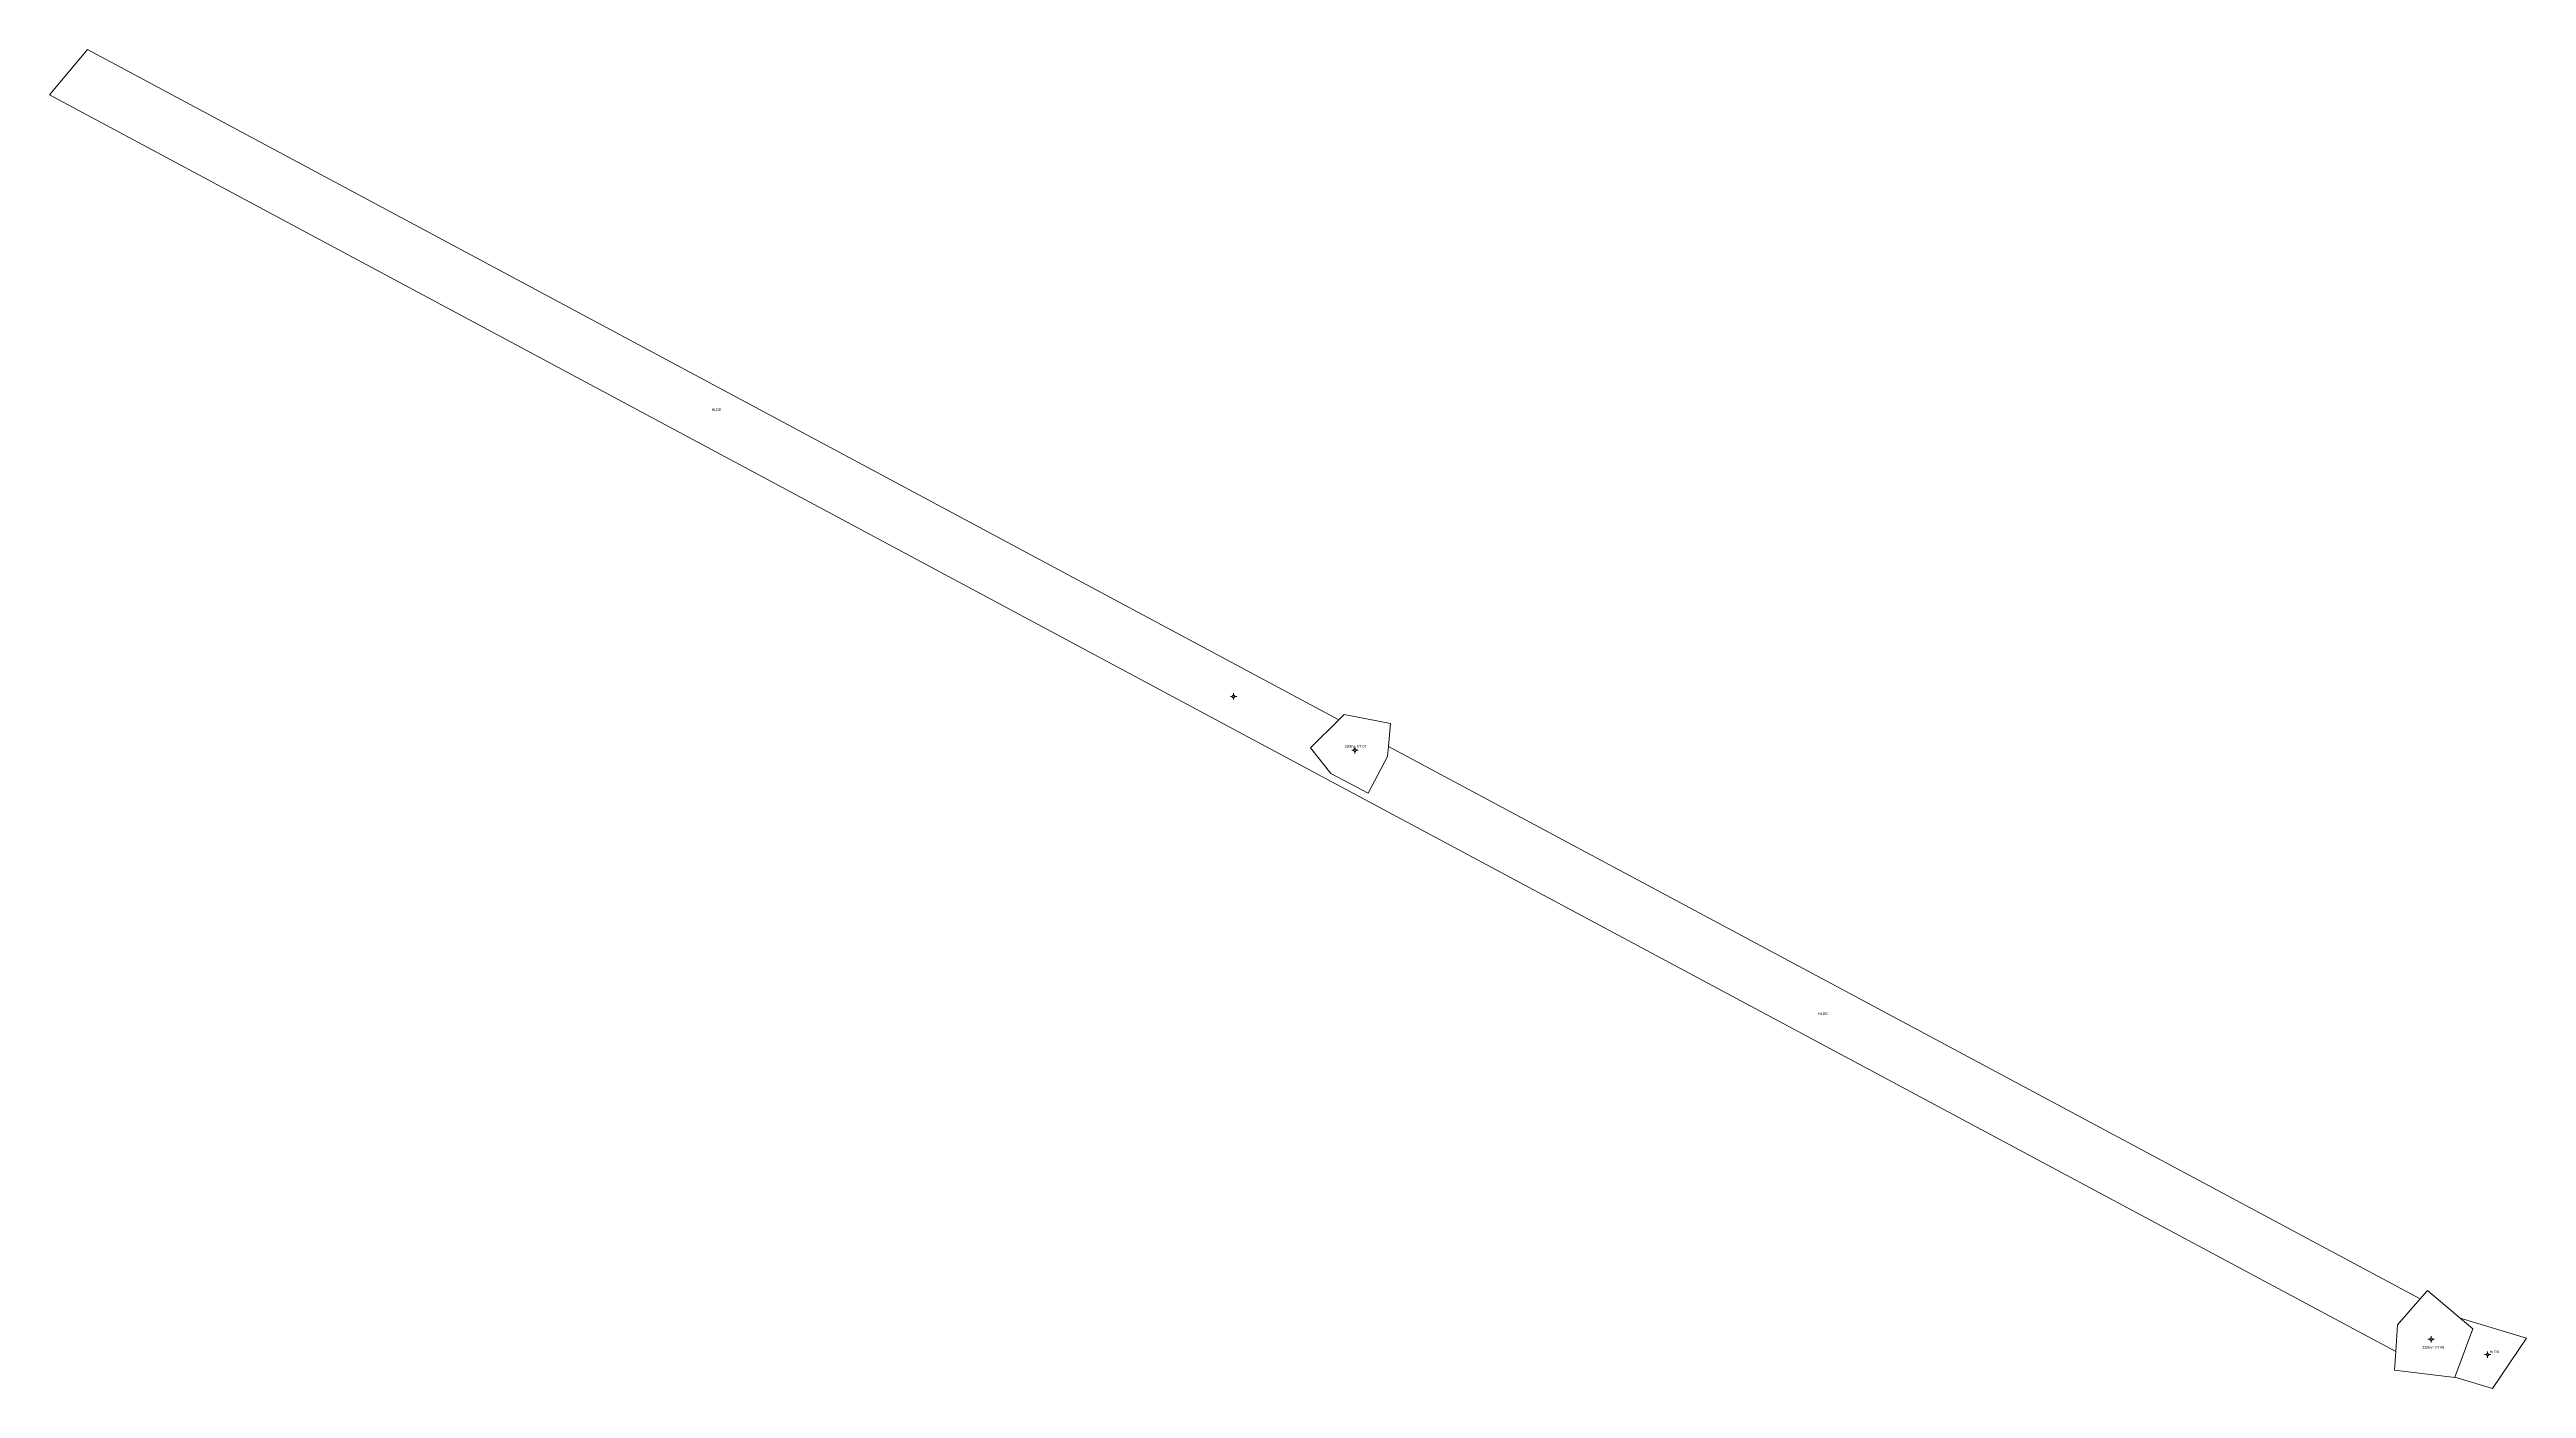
# Model space of a CAD drawing. Header units: metres. Extents: x 545110 to 547550, y 1841958 to 1843229.
# Drawn here: x 545110 to 546078, y 1842706 to 1843229 of the extents above.
import ezdxf

# ---------------------------------------------------------------- set-up
doc = ezdxf.new("R2010")
doc.units = ezdxf.units.M
doc.header["$MEASUREMENT"] = 0
for name, color, linetype, lineweight in [('Level 11', 7, 'Continuous', 0), ('Level 28', 7, 'Continuous', 0), ('Level 30', 7, 'Continuous', 0), ('TUYEN_6_DUONGBAO_3D', 5, 'Continuous', 0)]:
    doc.layers.add(name, color=color, linetype=linetype, lineweight=lineweight)
doc.styles.add('VHCOUR', font='VHCOUR.TTF', dxfattribs={"height": 0.0015})

# ---------------------------------------------------------------- blocks, each defined once
blk = doc.blocks.new('CENTRD')
at = {"layer": 'Level 11', "linetype": 'Continuous'}
h = blk.add_hatch(color=1, dxfattribs=at)
edge = h.paths.add_edge_path()
edge.add_arc((0, 0), 1.5, 0, 360)
at = {"layer": 'Level 11', "color": 1, "linetype": 'Continuous'}
for p, q in [((-6.3, 0), (-12.5, 0)), ((0, 6.2), (-6.3, 0)), ((-6.3, 0), (0, -6.3)), ((0, 12.5), (0, 6.2)), ((6.2, 0), (0, 6.2)), ((0, -6.3), (6.2, 0)), ((12.5, 0), (6.2, 0)), ((0, -6.3), (0, -12.5))]:
    blk.add_line(p, q, dxfattribs=at)

msp = doc.modelspace()

# ---------------------------------------------------------------- linework, layer by layer
at = {"layer": 'Level 30', "color": 3, "linetype": 'Continuous'}
msp.add_line((545633.46, 1842956.98), (546036.41, 1842741.26), dxfattribs=at)
at = {"layer": 'Level 30', "color": 3, "linetype": 'Continuous', "flags": 128}
for points in [[(545614.1, 1842967.35), (545125.33, 1843229.11), (545110.45, 1843211.44), (545616.63, 1842940.36), (546026.9, 1842720.71)], [(545614.1, 1842967.35), (545603.06, 1842956.47), (545610.94, 1842946.4), (545625.48, 1842938.73), (545633.09, 1842953.1), (545633.46, 1842956.98)], [(545633.46, 1842956.98), (545634.3, 1842965.92), (545616.18, 1842969.41), (545614.1, 1842967.35)], [(546036.41, 1842741.26), (546039.29, 1842744.57), (546052.12, 1842733.73)], [(546026.9, 1842720.71), (546027.62, 1842731.16), (546036.41, 1842741.26)], [(546052.12, 1842733.73), (546077.96, 1842725.91), (546064.75, 1842706.3), (546050, 1842710.76)], [(546050, 1842710.76), (546057, 1842729.61), (546052.12, 1842733.73)], [(546026.9, 1842720.71), (546026.4, 1842713.46), (546049.94, 1842710.59), (546050, 1842710.76)]]:
    msp.add_lwpolyline(points, dxfattribs=at)
at = {"layer": 'TUYEN_6_DUONGBAO_3D', "ltscale": 1000, "flags": 128}
msp.add_lwpolyline([(546064.75, 1842706.3), (546050, 1842710.76)], dxfattribs=at)

# ---------------------------------------------------------------- block references
at = {"layer": 'Level 11', "color": 1, "linetype": 'Continuous', "xscale": 0.1, "yscale": 0.1, "zscale": 0.1}
for p in [(545572.96, 1842976.53), (545620.34, 1842955.53), (546040.75, 1842725.5), (546062.79, 1842719.49)]:
    msp.add_blockref('CENTRD', p, dxfattribs=at)

# ---------------------------------------------------------------- texts
at = {"layer": 'Level 28', "color": 1, "linetype": 'Continuous', "char_height": 1, "attachment_point": 4, "line_spacing_factor": 0.6, "style": 'VHCOUR'}
for s, insert in [('\\fArial|b0|i0|c00|p39;HLDD', (545369.04, 1843088.51)), ('\\fArial|b0|i0|c00|p39;220kV- VT 07', (545616.29, 1842956.99)), ('\\fArial|b0|i0|c00|p39;HLDD', (545801.22, 1842852.65)), ('\\fArial|b0|i0|c00|p39;220kV- VT 06', (546037.31, 1842722.37)), ('\\fArial|b0|i0|c00|p39;HLDD', (546063.54, 1842720.58))]:
    msp.add_mtext(s, dxfattribs=dict(at, insert=insert))

doc.saveas('drawing.dxf')
